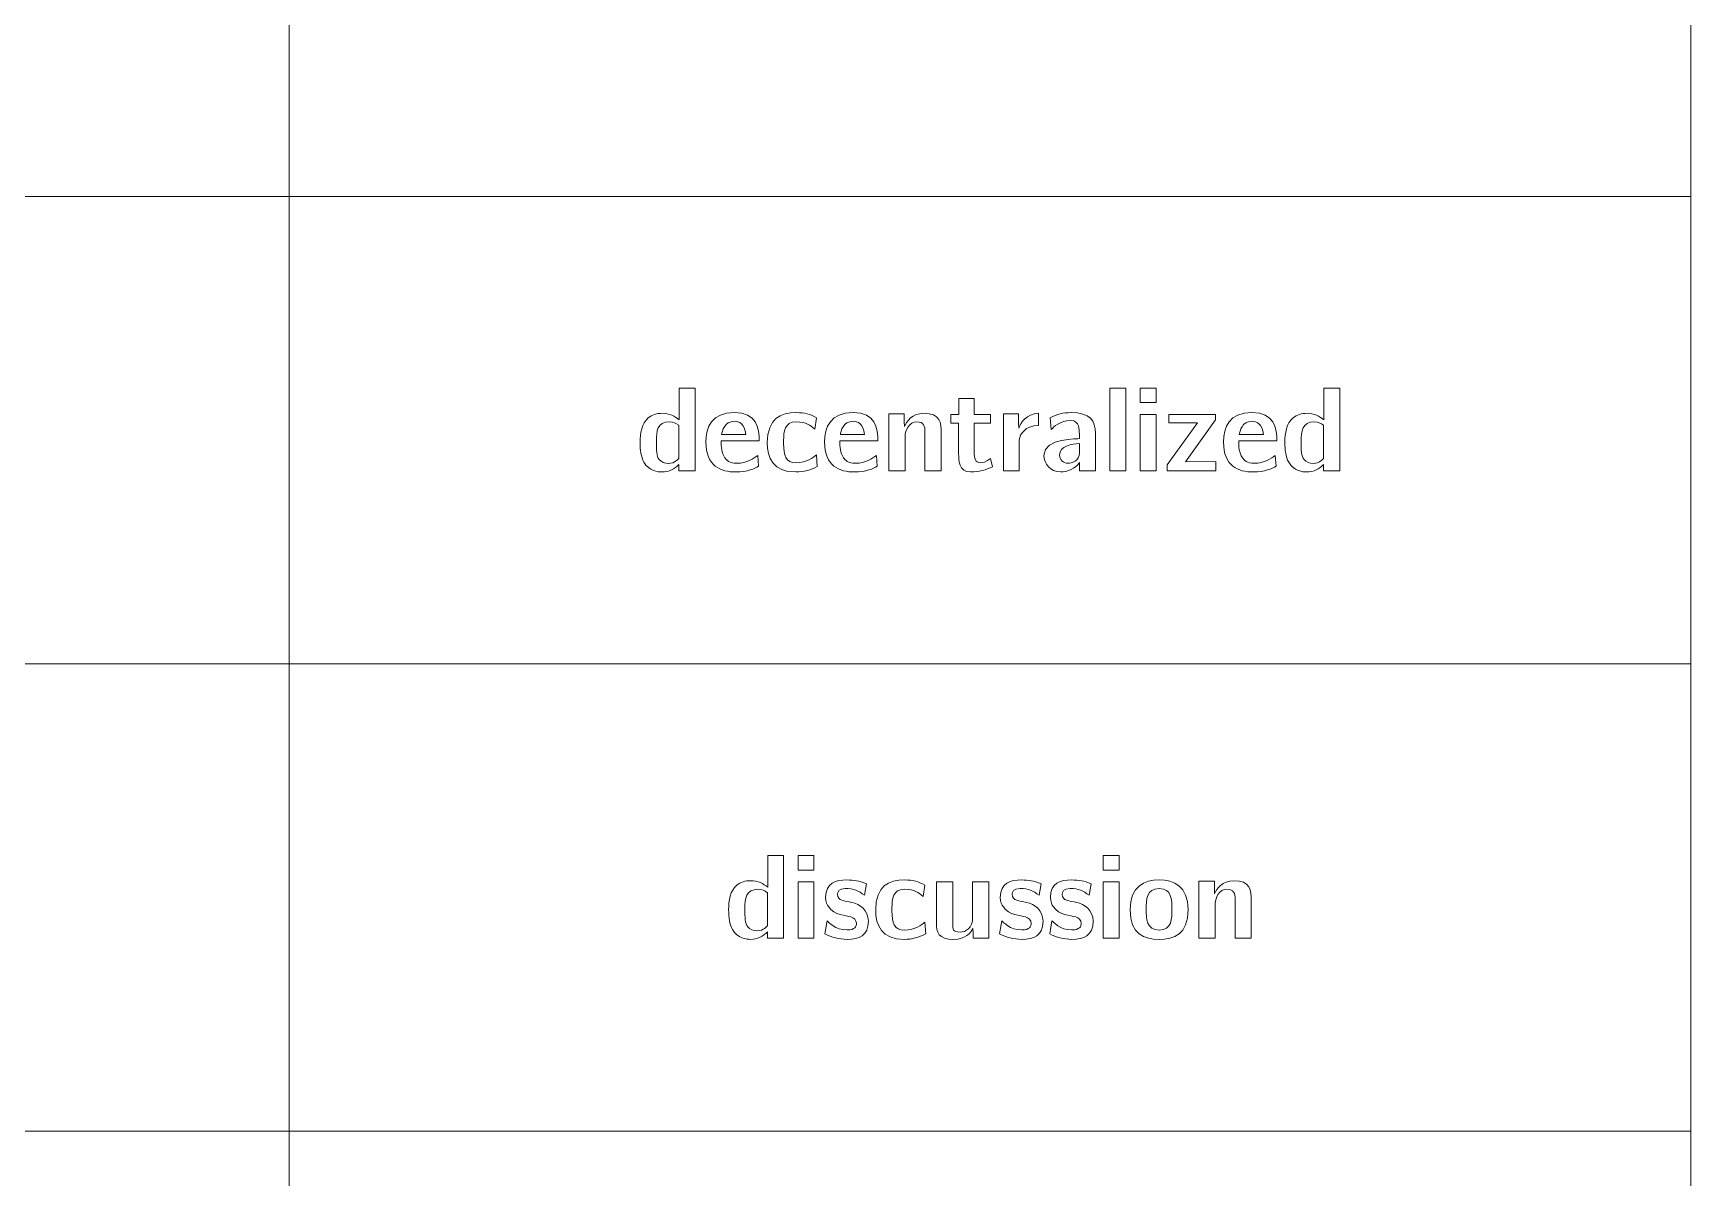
# Model space of a CAD drawing. Header units: inches. Extents: x 0 to 450, y -250 to 0.
# Drawn here: x 361.3 to 450, y -127.5 to -66.3 of the extents above; entities that cross this region are included whole.
import ezdxf

# ---------------------------------------------------------------- set-up
doc = ezdxf.new("R2010")
doc.units = ezdxf.units.IN
doc.header["$MEASUREMENT"] = 0
doc.layers.add('Raster', color=7, linetype='Continuous')
doc.layers.add('words', color=7, linetype='Continuous')

# ---------------------------------------------------------------- blocks, each defined once
blk = doc.blocks.new('block 55')
at = {"layer": 'words', "color": 250, "lineweight": 18}
for points in [[(418.913, -85.258), (419.764, -85.258), (419.764, -89.672), (418.913, -89.672), (418.913, -85.258)], [(420.538, -85.258), (421.39, -85.258), (421.39, -86.033), (420.538, -86.033), (420.538, -85.258)], [(420.538, -86.674), (421.39, -86.674), (421.39, -89.672), (420.538, -89.672), (420.538, -86.674)], [(421.973, -89.361), (423.599, -87.106), (422.069, -87.119), (422.069, -86.674), (424.571, -86.674), (424.571, -86.96), (422.958, -89.202), (424.59, -89.19), (424.59, -89.672), (421.973, -89.672), (421.973, -89.361)]]:
    blk.add_lwpolyline(points, dxfattribs=at)
for points, knots in [([(394.218, -86.846), (394.415, -86.674), (394.682, -86.604), (394.949, -86.604), (395.349, -86.604), (395.647, -86.763), (395.87, -86.954), (395.87, -86.954), (395.87, -85.258), (395.87, -85.258), (395.87, -85.258), (396.721, -85.258), (396.721, -85.258), (396.721, -85.258), (396.721, -89.672), (396.721, -89.672), (396.721, -89.672), (395.851, -89.672), (395.851, -89.672), (395.851, -89.672), (395.851, -89.342), (395.851, -89.342), (395.616, -89.577), (395.343, -89.742), (394.942, -89.742), (394.745, -89.742), (394.256, -89.704), (393.983, -89.215), (393.824, -88.923), (393.78, -88.58), (393.78, -88.161), (393.78, -87.665), (393.856, -87.144), (394.218, -86.846)], [0, 0, 0, 0, 1, 1, 1, 2, 2, 2, 3, 3, 3, 4, 4, 4, 5, 5, 5, 6, 6, 6, 7, 7, 7, 8, 8, 8, 9, 9, 9, 10, 10, 10, 11, 11, 11, 11]), ([(410.397, -86.674), (410.397, -86.674), (410.842, -86.674), (410.842, -86.674), (410.842, -86.674), (410.842, -85.817), (410.842, -85.817), (410.842, -85.817), (411.655, -85.817), (411.655, -85.817), (411.655, -85.817), (411.655, -86.674), (411.655, -86.674), (411.655, -86.674), (412.525, -86.674), (412.525, -86.674), (412.525, -86.674), (412.525, -87.132), (412.525, -87.132), (412.525, -87.132), (411.655, -87.132), (411.655, -87.132), (411.655, -87.132), (411.655, -88.669), (411.655, -88.669), (411.655, -89.031), (411.719, -89.247), (411.985, -89.247), (412.309, -89.247), (412.506, -89.018), (412.525, -89.018), (412.525, -89.018), (412.64, -89.463), (412.64, -89.463), (412.29, -89.628), (411.928, -89.742), (411.458, -89.742), (410.836, -89.742), (410.823, -89.107), (410.823, -88.77), (410.823, -88.77), (410.823, -87.132), (410.823, -87.132), (410.823, -87.132), (410.397, -87.132), (410.397, -87.132), (410.397, -87.132), (410.397, -86.674), (410.397, -86.674)], [0, 0, 0, 0, 1, 1, 1, 2, 2, 2, 3, 3, 3, 4, 4, 4, 5, 5, 5, 6, 6, 6, 7, 7, 7, 8, 8, 8, 9, 9, 9, 10, 10, 10, 11, 11, 11, 12, 12, 12, 13, 13, 13, 14, 14, 14, 15, 15, 15, 16, 16, 16, 16]), ([(428.717, -86.846), (428.914, -86.674), (429.181, -86.604), (429.448, -86.604), (429.848, -86.604), (430.146, -86.763), (430.369, -86.954), (430.369, -86.954), (430.369, -85.258), (430.369, -85.258), (430.369, -85.258), (431.22, -85.258), (431.22, -85.258), (431.22, -85.258), (431.22, -89.672), (431.22, -89.672), (431.22, -89.672), (430.35, -89.672), (430.35, -89.672), (430.35, -89.672), (430.35, -89.342), (430.35, -89.342), (430.115, -89.577), (429.842, -89.742), (429.441, -89.742), (429.245, -89.742), (428.755, -89.704), (428.482, -89.215), (428.323, -88.923), (428.279, -88.58), (428.279, -88.161), (428.279, -87.665), (428.355, -87.144), (428.717, -86.846)], [0, 0, 0, 0, 1, 1, 1, 2, 2, 2, 3, 3, 3, 4, 4, 4, 5, 5, 5, 6, 6, 6, 7, 7, 7, 8, 8, 8, 9, 9, 9, 10, 10, 10, 11, 11, 11, 11]), ([(398.822, -86.566), (400.016, -86.566), (400.156, -87.386), (400.156, -88.084), (400.156, -88.084), (398.117, -88.084), (398.117, -88.084), (398.117, -88.389), (398.13, -88.726), (398.314, -88.986), (398.39, -89.094), (398.568, -89.279), (398.949, -89.279), (399.489, -89.279), (399.864, -89.018), (400.074, -88.853), (400.074, -88.853), (400.118, -89.431), (400.118, -89.431), (399.908, -89.552), (399.515, -89.742), (398.905, -89.742), (398.085, -89.742), (397.304, -89.425), (397.304, -88.148), (397.304, -87.335), (397.609, -86.566), (398.822, -86.566)], [0, 0, 0, 0, 1, 1, 1, 2, 2, 2, 3, 3, 3, 4, 4, 4, 5, 5, 5, 6, 6, 6, 7, 7, 7, 8, 8, 8, 9, 9, 9, 9]), ([(402.13, -86.566), (402.619, -86.566), (402.835, -86.636), (403.223, -86.839), (403.223, -86.839), (403.121, -87.443), (403.121, -87.443), (402.855, -87.239), (402.696, -87.062), (402.137, -87.062), (401.495, -87.062), (401.463, -87.601), (401.457, -88.04), (401.457, -88.04), (401.457, -88.224), (401.457, -88.224), (401.457, -88.834), (401.571, -89.247), (402.124, -89.247), (402.709, -89.247), (403.045, -88.961), (403.21, -88.828), (403.21, -88.828), (403.261, -89.45), (403.261, -89.45), (402.893, -89.647), (402.569, -89.742), (402.105, -89.742), (400.892, -89.742), (400.587, -88.993), (400.587, -88.167), (400.587, -86.884), (401.305, -86.566), (402.13, -86.566)], [0, 0, 0, 0, 1, 1, 1, 2, 2, 2, 3, 3, 3, 4, 4, 4, 5, 5, 5, 6, 6, 6, 7, 7, 7, 8, 8, 8, 9, 9, 9, 10, 10, 10, 11, 11, 11, 11]), ([(405.172, -86.566), (406.366, -86.566), (406.506, -87.386), (406.506, -88.084), (406.506, -88.084), (404.467, -88.084), (404.467, -88.084), (404.467, -88.389), (404.48, -88.726), (404.664, -88.986), (404.74, -89.094), (404.918, -89.279), (405.299, -89.279), (405.839, -89.279), (406.214, -89.018), (406.424, -88.853), (406.424, -88.853), (406.468, -89.431), (406.468, -89.431), (406.258, -89.552), (405.865, -89.742), (405.255, -89.742), (404.435, -89.742), (403.654, -89.425), (403.654, -88.148), (403.654, -87.335), (403.959, -86.566), (405.172, -86.566)], [0, 0, 0, 0, 1, 1, 1, 2, 2, 2, 3, 3, 3, 4, 4, 4, 5, 5, 5, 6, 6, 6, 7, 7, 7, 8, 8, 8, 9, 9, 9, 9]), ([(407.083, -86.636), (407.083, -86.636), (407.915, -86.636), (407.915, -86.636), (407.915, -86.636), (407.915, -87.036), (407.915, -87.036), (407.915, -87.036), (407.921, -87.303), (407.921, -87.303), (408.036, -87.036), (408.334, -86.604), (408.957, -86.604), (409.84, -86.604), (409.891, -87.106), (409.891, -87.671), (409.891, -87.76), (409.884, -87.843), (409.884, -87.932), (409.884, -87.932), (409.884, -89.672), (409.884, -89.672), (409.884, -89.672), (409.02, -89.672), (409.02, -89.672), (409.02, -89.672), (409.02, -87.595), (409.02, -87.595), (409.02, -87.297), (408.963, -87.062), (408.588, -87.062), (408.156, -87.062), (407.979, -87.506), (407.953, -87.824), (407.953, -87.824), (407.953, -89.672), (407.953, -89.672), (407.953, -89.672), (407.083, -89.672), (407.083, -89.672), (407.083, -89.672), (407.083, -86.636), (407.083, -86.636)], [0, 0, 0, 0, 1, 1, 1, 2, 2, 2, 3, 3, 3, 4, 4, 4, 5, 5, 5, 6, 6, 6, 7, 7, 7, 8, 8, 8, 9, 9, 9, 10, 10, 10, 11, 11, 11, 12, 12, 12, 13, 13, 13, 14, 14, 14, 14]), ([(413.217, -86.636), (413.217, -86.636), (414.03, -86.636), (414.03, -86.636), (414.03, -86.636), (414.03, -87.113), (414.03, -87.113), (414.03, -87.113), (414.036, -87.405), (414.036, -87.405), (414.144, -87.119), (414.449, -86.617), (415.097, -86.604), (415.097, -86.604), (415.097, -87.252), (415.097, -87.252), (414.373, -87.265), (414.094, -87.729), (414.068, -88.021), (414.068, -88.021), (414.068, -89.672), (414.068, -89.672), (414.068, -89.672), (413.217, -89.672), (413.217, -89.672), (413.217, -89.672), (413.217, -86.636), (413.217, -86.636)], [0, 0, 0, 0, 1, 1, 1, 2, 2, 2, 3, 3, 3, 4, 4, 4, 5, 5, 5, 6, 6, 6, 7, 7, 7, 8, 8, 8, 9, 9, 9, 9]), ([(417.281, -87.957), (417.281, -87.957), (417.281, -87.697), (417.281, -87.697), (417.275, -87.494), (417.313, -86.992), (416.824, -86.992), (416.221, -86.992), (415.929, -87.322), (415.77, -87.475), (415.77, -87.475), (415.719, -86.839), (415.719, -86.839), (416.1, -86.649), (416.398, -86.566), (416.849, -86.566), (417.847, -86.566), (418.145, -87.004), (418.145, -87.671), (418.145, -87.671), (418.145, -89.672), (418.145, -89.672), (418.145, -89.672), (417.294, -89.672), (417.294, -89.672), (417.294, -89.672), (417.294, -89.234), (417.294, -89.234), (417.072, -89.564), (416.665, -89.742), (416.272, -89.742), (415.731, -89.742), (415.389, -89.291), (415.389, -88.853), (415.389, -87.9), (417.275, -87.976), (417.281, -87.957)], [0, 0, 0, 0, 1, 1, 1, 2, 2, 2, 3, 3, 3, 4, 4, 4, 5, 5, 5, 6, 6, 6, 7, 7, 7, 8, 8, 8, 9, 9, 9, 10, 10, 10, 11, 11, 11, 12, 12, 12, 12]), ([(426.514, -86.566), (427.708, -86.566), (427.848, -87.386), (427.848, -88.084), (427.848, -88.084), (425.809, -88.084), (425.809, -88.084), (425.809, -88.389), (425.822, -88.726), (426.006, -88.986), (426.082, -89.094), (426.26, -89.279), (426.641, -89.279), (427.181, -89.279), (427.556, -89.018), (427.766, -88.853), (427.766, -88.853), (427.81, -89.431), (427.81, -89.431), (427.6, -89.552), (427.207, -89.742), (426.597, -89.742), (425.777, -89.742), (424.996, -89.425), (424.996, -88.148), (424.996, -87.335), (425.301, -86.566), (426.514, -86.566)], [0, 0, 0, 0, 1, 1, 1, 2, 2, 2, 3, 3, 3, 4, 4, 4, 5, 5, 5, 6, 6, 6, 7, 7, 7, 8, 8, 8, 9, 9, 9, 9]), ([(394.803, -89.075), (394.917, -89.215), (395.107, -89.285), (395.285, -89.285), (395.666, -89.285), (395.832, -89.024), (395.851, -89.018), (395.851, -89.018), (395.851, -87.246), (395.851, -87.246), (395.692, -87.125), (395.558, -87.062), (395.362, -87.062), (394.688, -87.062), (394.65, -87.589), (394.65, -88.084), (394.65, -88.599), (394.656, -88.885), (394.803, -89.075)], [0, 0, 0, 0, 1, 1, 1, 2, 2, 2, 3, 3, 3, 4, 4, 4, 5, 5, 5, 6, 6, 6, 6]), ([(399.438, -87.741), (399.375, -87.15), (399.07, -87.03), (398.828, -87.03), (398.282, -87.03), (398.174, -87.57), (398.143, -87.741), (398.143, -87.741), (399.438, -87.741), (399.438, -87.741)], [0, 0, 0, 0, 1, 1, 1, 2, 2, 2, 3, 3, 3, 3]), ([(405.788, -87.741), (405.725, -87.15), (405.42, -87.03), (405.178, -87.03), (404.632, -87.03), (404.524, -87.57), (404.493, -87.741), (404.493, -87.741), (405.788, -87.741), (405.788, -87.741)], [0, 0, 0, 0, 1, 1, 1, 2, 2, 2, 3, 3, 3, 3]), ([(427.13, -87.741), (427.067, -87.15), (426.762, -87.03), (426.521, -87.03), (425.974, -87.03), (425.866, -87.57), (425.835, -87.741), (425.835, -87.741), (427.13, -87.741), (427.13, -87.741)], [0, 0, 0, 0, 1, 1, 1, 2, 2, 2, 3, 3, 3, 3]), ([(429.302, -89.075), (429.416, -89.215), (429.606, -89.285), (429.784, -89.285), (430.165, -89.285), (430.331, -89.024), (430.35, -89.018), (430.35, -89.018), (430.35, -87.246), (430.35, -87.246), (430.191, -87.125), (430.058, -87.062), (429.861, -87.062), (429.187, -87.062), (429.149, -87.589), (429.149, -88.084), (429.149, -88.599), (429.155, -88.885), (429.302, -89.075)], [0, 0, 0, 0, 1, 1, 1, 2, 2, 2, 3, 3, 3, 4, 4, 4, 5, 5, 5, 6, 6, 6, 6]), ([(416.665, -89.279), (416.869, -89.279), (417.281, -89.164), (417.281, -88.694), (417.281, -88.694), (417.281, -88.218), (417.281, -88.218), (416.875, -88.249), (416.227, -88.338), (416.227, -88.84), (416.227, -89.075), (416.398, -89.279), (416.665, -89.279)], [0, 0, 0, 0, 1, 1, 1, 2, 2, 2, 3, 3, 3, 4, 4, 4, 4])]:
    blk.add_open_spline(points, degree=3, knots=knots, dxfattribs=at)
blk = doc.blocks.new('block 56')
at = {"layer": 'words', "color": 250, "lineweight": 18}
for points in [[(402.232, -110.258), (403.083, -110.258), (403.083, -111.033), (402.232, -111.033), (402.232, -110.258)], [(418.564, -110.258), (419.415, -110.258), (419.415, -111.033), (418.564, -111.033), (418.564, -110.258)], [(402.232, -111.674), (403.083, -111.674), (403.083, -114.672), (402.232, -114.672), (402.232, -111.674)], [(418.564, -111.674), (419.415, -111.674), (419.415, -114.672), (418.564, -114.672), (418.564, -111.674)]]:
    blk.add_lwpolyline(points, dxfattribs=at)
for points, knots in [([(398.955, -111.846), (399.152, -111.674), (399.419, -111.604), (399.686, -111.604), (400.086, -111.604), (400.385, -111.763), (400.607, -111.954), (400.607, -111.954), (400.607, -110.258), (400.607, -110.258), (400.607, -110.258), (401.458, -110.258), (401.458, -110.258), (401.458, -110.258), (401.458, -114.672), (401.458, -114.672), (401.458, -114.672), (400.588, -114.672), (400.588, -114.672), (400.588, -114.672), (400.588, -114.342), (400.588, -114.342), (400.353, -114.577), (400.08, -114.742), (399.68, -114.742), (399.482, -114.742), (398.993, -114.704), (398.72, -114.215), (398.562, -113.923), (398.517, -113.58), (398.517, -113.161), (398.517, -112.665), (398.593, -112.144), (398.955, -111.846)], [0, 0, 0, 0, 1, 1, 1, 2, 2, 2, 3, 3, 3, 4, 4, 4, 5, 5, 5, 6, 6, 6, 7, 7, 7, 8, 8, 8, 9, 9, 9, 10, 10, 10, 11, 11, 11, 11]), ([(403.787, -113.745), (403.87, -113.828), (404.213, -114.24), (404.855, -114.24), (405.274, -114.24), (405.356, -114.044), (405.356, -113.885), (405.356, -113.707), (405.21, -113.593), (405.058, -113.542), (404.785, -113.453), (404.194, -113.478), (403.851, -112.989), (403.8, -112.906), (403.705, -112.741), (403.705, -112.5), (403.705, -111.712), (404.264, -111.566), (404.835, -111.566), (405.242, -111.566), (405.49, -111.611), (405.89, -111.776), (405.89, -111.776), (405.782, -112.386), (405.782, -112.386), (405.452, -112.138), (405.217, -112.024), (404.759, -112.024), (404.391, -112.024), (404.34, -112.214), (404.34, -112.341), (404.34, -112.684), (404.727, -112.684), (405.115, -112.767), (405.528, -112.856), (405.992, -113.18), (405.992, -113.764), (405.992, -114.545), (405.483, -114.742), (404.861, -114.742), (404.404, -114.742), (404.042, -114.641), (403.667, -114.444), (403.667, -114.444), (403.787, -113.745), (403.787, -113.745)], [0, 0, 0, 0, 1, 1, 1, 2, 2, 2, 3, 3, 3, 4, 4, 4, 5, 5, 5, 6, 6, 6, 7, 7, 7, 8, 8, 8, 9, 9, 9, 10, 10, 10, 11, 11, 11, 12, 12, 12, 13, 13, 13, 14, 14, 14, 15, 15, 15, 15]), ([(407.928, -111.566), (408.417, -111.566), (408.633, -111.636), (409.021, -111.839), (409.021, -111.839), (408.919, -112.443), (408.919, -112.443), (408.652, -112.239), (408.493, -112.062), (407.934, -112.062), (407.293, -112.062), (407.261, -112.601), (407.255, -113.04), (407.255, -113.04), (407.255, -113.224), (407.255, -113.224), (407.255, -113.834), (407.369, -114.247), (407.922, -114.247), (408.506, -114.247), (408.843, -113.961), (409.008, -113.828), (409.008, -113.828), (409.059, -114.45), (409.059, -114.45), (408.69, -114.647), (408.366, -114.742), (407.903, -114.742), (406.69, -114.742), (406.385, -113.993), (406.385, -113.167), (406.385, -111.884), (407.102, -111.566), (407.928, -111.566)], [0, 0, 0, 0, 1, 1, 1, 2, 2, 2, 3, 3, 3, 4, 4, 4, 5, 5, 5, 6, 6, 6, 7, 7, 7, 8, 8, 8, 9, 9, 9, 10, 10, 10, 11, 11, 11, 11]), ([(409.636, -111.674), (409.636, -111.674), (410.506, -111.674), (410.506, -111.674), (410.506, -111.674), (410.506, -113.847), (410.506, -113.847), (410.512, -114.228), (410.487, -114.355), (410.906, -114.355), (411.198, -114.355), (411.573, -114.151), (411.573, -113.561), (411.573, -113.561), (411.573, -111.674), (411.573, -111.674), (411.573, -111.674), (412.437, -111.674), (412.437, -111.674), (412.437, -111.674), (412.437, -114.672), (412.437, -114.672), (412.437, -114.672), (411.592, -114.672), (411.592, -114.672), (411.592, -114.672), (411.592, -114.38), (411.592, -114.38), (411.592, -114.38), (411.586, -114.164), (411.586, -114.164), (411.478, -114.374), (411.179, -114.742), (410.569, -114.742), (409.731, -114.742), (409.636, -114.374), (409.636, -113.847), (409.636, -113.847), (409.636, -111.674), (409.636, -111.674)], [0, 0, 0, 0, 1, 1, 1, 2, 2, 2, 3, 3, 3, 4, 4, 4, 5, 5, 5, 6, 6, 6, 7, 7, 7, 8, 8, 8, 9, 9, 9, 10, 10, 10, 11, 11, 11, 12, 12, 12, 13, 13, 13, 13]), ([(413.135, -113.745), (413.217, -113.828), (413.56, -114.24), (414.202, -114.24), (414.621, -114.24), (414.704, -114.044), (414.704, -113.885), (414.704, -113.707), (414.557, -113.593), (414.405, -113.542), (414.132, -113.453), (413.541, -113.478), (413.198, -112.989), (413.147, -112.906), (413.052, -112.741), (413.052, -112.5), (413.052, -111.712), (413.611, -111.566), (414.183, -111.566), (414.589, -111.566), (414.837, -111.611), (415.237, -111.776), (415.237, -111.776), (415.129, -112.386), (415.129, -112.386), (414.799, -112.138), (414.564, -112.024), (414.107, -112.024), (413.738, -112.024), (413.687, -112.214), (413.687, -112.341), (413.687, -112.684), (414.075, -112.684), (414.462, -112.767), (414.875, -112.856), (415.339, -113.18), (415.339, -113.764), (415.339, -114.545), (414.831, -114.742), (414.208, -114.742), (413.751, -114.742), (413.389, -114.641), (413.014, -114.444), (413.014, -114.444), (413.135, -113.745), (413.135, -113.745)], [0, 0, 0, 0, 1, 1, 1, 2, 2, 2, 3, 3, 3, 4, 4, 4, 5, 5, 5, 6, 6, 6, 7, 7, 7, 8, 8, 8, 9, 9, 9, 10, 10, 10, 11, 11, 11, 12, 12, 12, 13, 13, 13, 14, 14, 14, 15, 15, 15, 15]), ([(415.814, -113.745), (415.897, -113.828), (416.24, -114.24), (416.881, -114.24), (417.301, -114.24), (417.383, -114.044), (417.383, -113.885), (417.383, -113.707), (417.237, -113.593), (417.085, -113.542), (416.811, -113.453), (416.221, -113.478), (415.878, -112.989), (415.827, -112.906), (415.732, -112.741), (415.732, -112.5), (415.732, -111.712), (416.291, -111.566), (416.862, -111.566), (417.269, -111.566), (417.516, -111.611), (417.917, -111.776), (417.917, -111.776), (417.809, -112.386), (417.809, -112.386), (417.478, -112.138), (417.243, -112.024), (416.786, -112.024), (416.418, -112.024), (416.367, -112.214), (416.367, -112.341), (416.367, -112.684), (416.754, -112.684), (417.142, -112.767), (417.555, -112.856), (418.018, -113.18), (418.018, -113.764), (418.018, -114.545), (417.51, -114.742), (416.888, -114.742), (416.43, -114.742), (416.068, -114.641), (415.694, -114.444), (415.694, -114.444), (415.814, -113.745), (415.814, -113.745)], [0, 0, 0, 0, 1, 1, 1, 2, 2, 2, 3, 3, 3, 4, 4, 4, 5, 5, 5, 6, 6, 6, 7, 7, 7, 8, 8, 8, 9, 9, 9, 10, 10, 10, 11, 11, 11, 12, 12, 12, 13, 13, 13, 14, 14, 14, 15, 15, 15, 15]), ([(421.549, -111.566), (422.336, -111.566), (423.099, -111.903), (423.099, -113.154), (423.099, -114.495), (422.336, -114.742), (421.549, -114.742), (420.761, -114.742), (419.999, -114.495), (419.999, -113.154), (419.999, -111.903), (420.761, -111.566), (421.549, -111.566)], [0, 0, 0, 0, 1, 1, 1, 2, 2, 2, 3, 3, 3, 4, 4, 4, 4]), ([(423.675, -111.636), (423.675, -111.636), (424.507, -111.636), (424.507, -111.636), (424.507, -111.636), (424.507, -112.036), (424.507, -112.036), (424.507, -112.036), (424.514, -112.303), (424.514, -112.303), (424.628, -112.036), (424.927, -111.604), (425.549, -111.604), (426.432, -111.604), (426.483, -112.106), (426.483, -112.671), (426.483, -112.76), (426.476, -112.843), (426.476, -112.932), (426.476, -112.932), (426.476, -114.672), (426.476, -114.672), (426.476, -114.672), (425.613, -114.672), (425.613, -114.672), (425.613, -114.672), (425.613, -112.595), (425.613, -112.595), (425.613, -112.297), (425.556, -112.062), (425.181, -112.062), (424.749, -112.062), (424.571, -112.506), (424.546, -112.824), (424.546, -112.824), (424.546, -114.672), (424.546, -114.672), (424.546, -114.672), (423.675, -114.672), (423.675, -114.672), (423.675, -114.672), (423.675, -111.636), (423.675, -111.636)], [0, 0, 0, 0, 1, 1, 1, 2, 2, 2, 3, 3, 3, 4, 4, 4, 5, 5, 5, 6, 6, 6, 7, 7, 7, 8, 8, 8, 9, 9, 9, 10, 10, 10, 11, 11, 11, 12, 12, 12, 13, 13, 13, 14, 14, 14, 14]), ([(399.54, -114.075), (399.654, -114.215), (399.845, -114.285), (400.022, -114.285), (400.403, -114.285), (400.569, -114.024), (400.588, -114.018), (400.588, -114.018), (400.588, -112.246), (400.588, -112.246), (400.429, -112.125), (400.295, -112.062), (400.099, -112.062), (399.425, -112.062), (399.387, -112.589), (399.387, -113.084), (399.387, -113.599), (399.394, -113.885), (399.54, -114.075)], [0, 0, 0, 0, 1, 1, 1, 2, 2, 2, 3, 3, 3, 4, 4, 4, 5, 5, 5, 6, 6, 6, 6]), ([(421.555, -114.247), (422.241, -114.247), (422.235, -113.631), (422.235, -113.142), (422.235, -112.621), (422.235, -112.03), (421.549, -112.03), (420.863, -112.03), (420.863, -112.621), (420.863, -113.142), (420.863, -113.631), (420.869, -114.247), (421.555, -114.247)], [0, 0, 0, 0, 1, 1, 1, 2, 2, 2, 3, 3, 3, 4, 4, 4, 4])]:
    blk.add_open_spline(points, degree=3, knots=knots, dxfattribs=at)

msp = doc.modelspace()

# ---------------------------------------------------------------- linework, layer by layer
at = {"layer": 'Raster', "color": 250, "lineweight": 18}
for points in [[(375, 0), (375, -250)], [(450, 0), (450, -250)], [(0, -75), (450, -75)], [(0, -100), (450, -100)], [(0, -125), (450, -125)]]:
    msp.add_lwpolyline(points, dxfattribs=at)

# ---------------------------------------------------------------- block references
at = {"layer": 'words'}
for name in ['block 55', 'block 56']:
    msp.add_blockref(name, (0, 0), dxfattribs=at)

doc.saveas('drawing.dxf')
